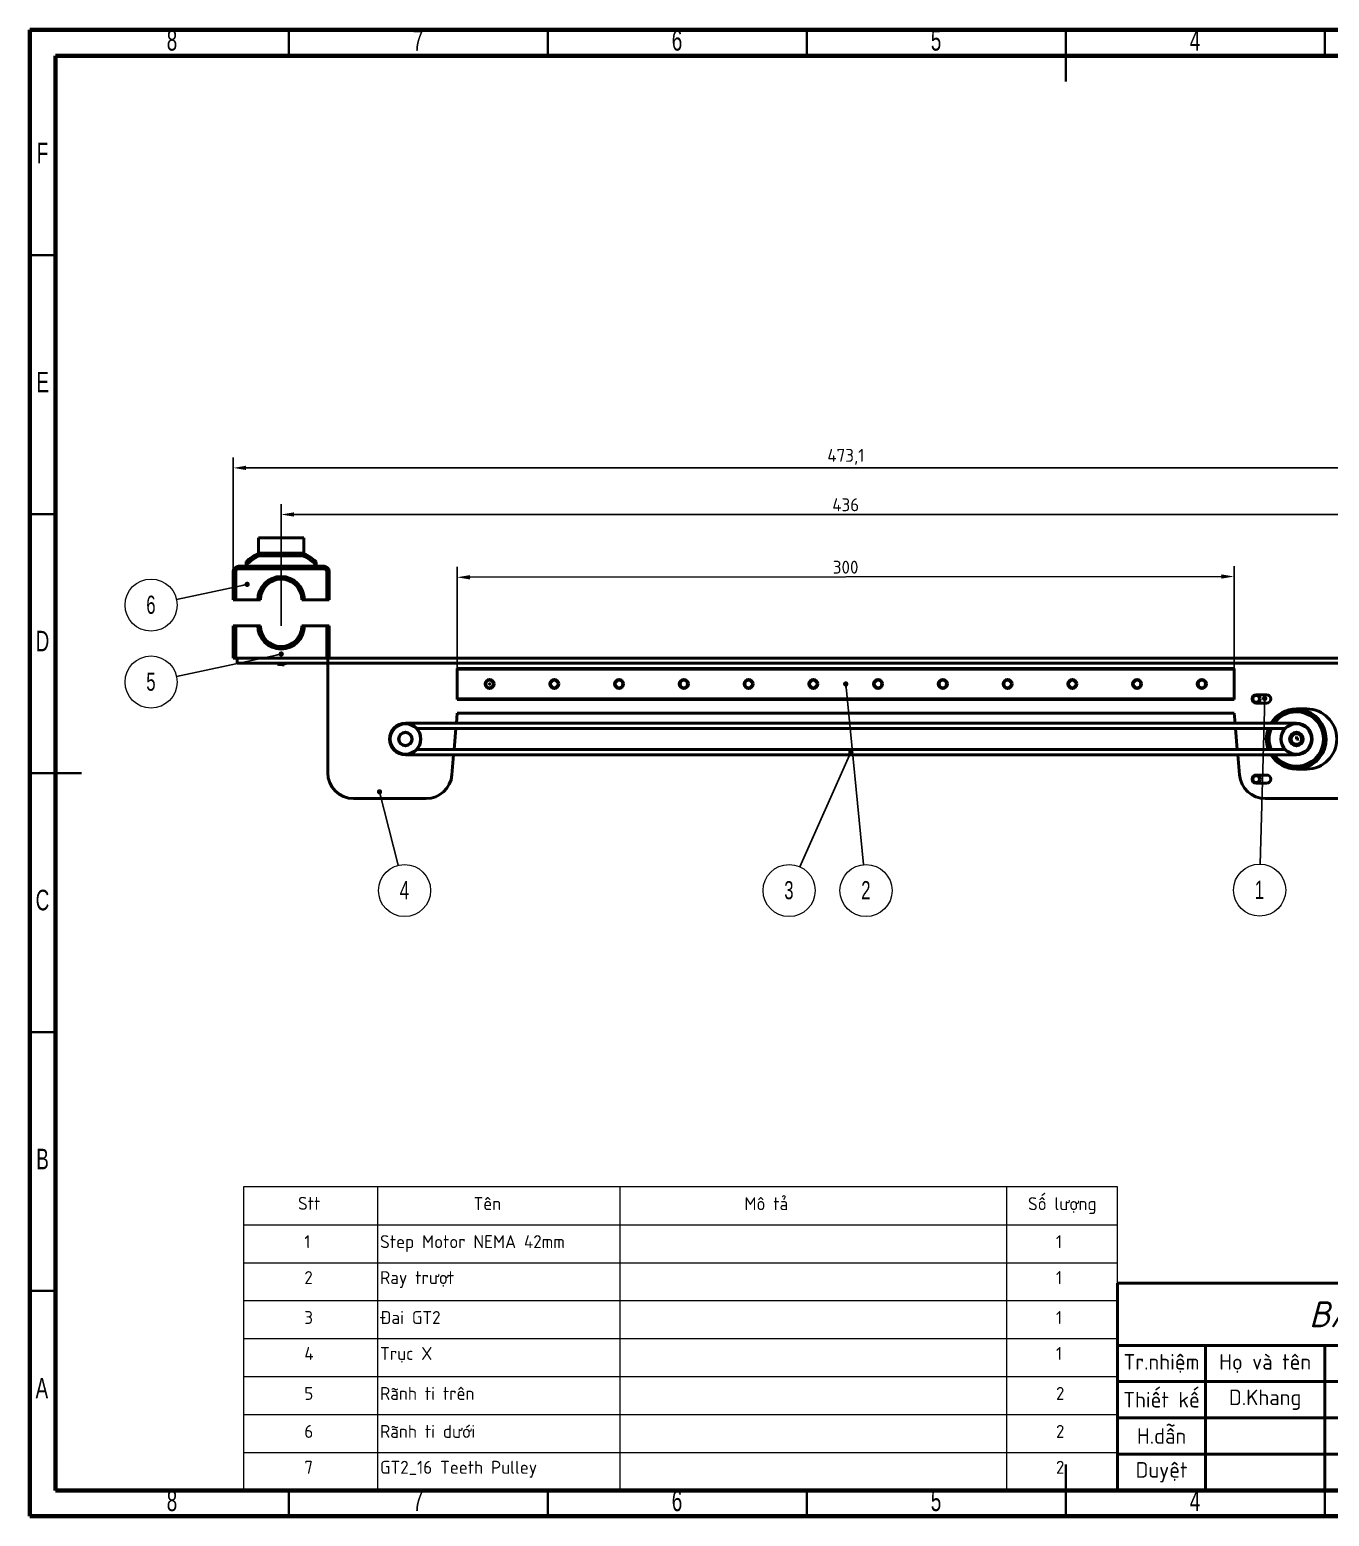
# Model space of a CAD drawing. Header units: millimetres. Extents: x -1615 to 4166, y 5 to 3174.
# Drawn here: x 15 to 265.9, y 1118.2 to 1405.2 of the extents above; entities that cross this region are included whole.
import ezdxf

# ---------------------------------------------------------------- set-up
doc = ezdxf.new("R2010")
doc.units = ezdxf.units.MM
doc.header["$LTSCALE"] = 0.25
doc.header["$PDSIZE"] = -1
doc.layers.get('0').update_dxf_attribs({"lineweight": 50})
for name, color, linetype, lineweight in [('kich thuoc', 1, 'Continuous', 25), ('Net dam', 7, 'Continuous', 50), ('van ban', 7, 'Continuous', 25)]:
    doc.layers.add(name, color=color, linetype=linetype, lineweight=lineweight)
doc.styles.add('SLDTEXTSTYLE0', font='TXT', dxfattribs={"width": 0.686449})
doc.styles.get("Standard").update_dxf_attribs({"font": ''})
doc.styles.add('tieng viet', font='')
doc.styles.get('Standard').set_extended_font_data('TCVN 7284')
doc.styles.get('tieng viet').set_extended_font_data('TCVN 7284')
doc.dimstyles.new('Ratio 2', dxfattribs={"dimtxt": 2.5, "dimasz": 2.5, "dimexe": 2, "dimexo": 0, "dimtad": 1, "dimtoh": 1, "dimdec": 1, "dimlfac": 2, "dimzin": 9, "dimtxsty": 'Standard', "dimcen": 2.5, "dimazin": 2, "dimtfac": 1, "dimtdec": 1, "dimtmove": 0, "dimatfit": 3, "dimfxl": 1, "dimtzin": 1, "dimarcsym": 0})
doc.dimstyles.new('SLDDIMSTYLE0', dxfattribs={"dimtxt": 0.18, "dimasz": 1.016, "dimexe": 0, "dimexo": 0.0625, "dimgap": 0, "dimtad": 0, "dimtih": 1, "dimtoh": 1, "dimdec": 0, "dimrnd": 1e-09, "dimzin": 0, "dimdsep": 46, "dimtxsty": 'Standard', "dimblk1": 'DOT', "dimblk2": 'DOT', "dimsah": 1, "dimcen": 0.09, "dimadec": 0, "dimazin": 0, "dimtfac": 1.016, "dimtdec": 0, "dimtofl": 0, "dimtmove": 0, "dimatfit": 3, "dimldrblk": 'DOT', "dimfxl": 1, "dimfrac": 2, "dimtolj": 1, "dimtzin": 0, "dimarcsym": 0})

# ---------------------------------------------------------------- blocks, each defined once
blk = doc.blocks.new('SW_TABLEANNOTATION_0')
at = {"color": 0, "linetype": 'Continuous', "lineweight": 0}
for p, q in [((0, 0), (0, -58.62)), ((168.76, 0), (0, 0)), ((25.88, 0), (25.88, -7.33)), ((72.7, 0), (72.7, -7.33)), ((147.33, 0), (147.33, -7.33)), ((168.76, -58.62), (168.76, 0)), ((0, -7.33), (168.76, -7.33)), ((25.88, -7.33), (25.88, -58.62)), ((72.7, -7.33), (72.7, -58.62)), ((147.33, -7.33), (147.33, -58.62)), ((0, -14.65), (168.76, -14.65)), ((0, -21.98), (168.76, -21.98)), ((0, -29.31), (168.76, -29.31)), ((0, -36.63), (168.76, -36.63)), ((0, -43.96), (168.76, -43.96)), ((0, -51.29), (168.76, -51.29)), ((0, -58.62), (168.76, -58.62))]:
    blk.add_line(p, q, dxfattribs=at)
at = {"color": 0, "linetype": 'Continuous', "lineweight": 0, "insert": (10.54, -1.94), "char_height": 2.5, "width": 16.1925, "attachment_point": 1, "style": 'tieng viet'}
blk.add_mtext('Stt', dxfattribs=at)
at = {"color": 0, "linetype": 'Continuous', "lineweight": 0, "char_height": 2.5, "attachment_point": 1, "style": 'tieng viet'}
for s, insert in [('Tên', (44.44, -1.99)), ('Mô tả', (96.73, -2.01)), ('Số lượng', (151.46, -2.01)), ('1', (11.77, -9.34)), ('Step Motor NEMA 42mm', (26.38, -9.34)), ('1', (156.87, -9.34)), ('2', (11.77, -16.28)), ('Ray trượt', (26.38, -16.28)), ('1', (156.87, -16.28)), ('3', (11.77, -23.99)), ('Đai GT2 ', (26.38, -23.99)), ('1', (156.87, -23.99)), ('4', (11.77, -30.93)), ('Trục X', (26.38, -30.93)), ('1', (156.87, -30.93)), ('5', (11.77, -38.65)), ('Rãnh ti trên ', (26.38, -38.65)), ('2', (156.87, -38.65)), ('Rãnh ti dưới', (26.38, -45.98)), ('6', (11.77, -45.98)), ('2', (156.87, -45.98)), ('7', (11.77, -52.91)), ('GT2_16 Teeth Pulley', (26.38, -52.91)), ('2', (156.87, -52.91))]:
    blk.add_mtext(s, dxfattribs=dict(at, insert=insert))
blk = doc.blocks.new('SW_NOTE_3')
at = {"color": 0, "linetype": 'Continuous', "lineweight": 0}
blk.add_circle((0.49, -5.01), 5.03, dxfattribs=at)
at = {"color": 0, "linetype": 'Continuous', "lineweight": 0, "insert": (0.46, -3.18), "char_height": 3.5, "attachment_point": 2, "style": 'SLDTEXTSTYLE0'}
blk.add_mtext('2', dxfattribs=at)
blk = doc.blocks.new('_DOT')
at = {"color": 0, "linetype": 'ByBlock', "lineweight": -2}
blk.add_line((-0.5, 0), (-1, 0), dxfattribs=at)
at = {"color": 0, "linetype": 'ByBlock', "const_width": 0.5}
blk.add_lwpolyline([(-0.25, 0, 1), (0.25, 0, 1)], format="xyb", close=True, dxfattribs=at)
blk = doc.blocks.new('SW_NOTE_4')
at = {"color": 0, "linetype": 'Continuous', "lineweight": 0}
blk.add_circle((-2.05, -4.59), 5.03, dxfattribs=at)
at = {"color": 0, "linetype": 'Continuous', "lineweight": 0, "insert": (-2.09, -2.77), "char_height": 3.5, "attachment_point": 2, "style": 'SLDTEXTSTYLE0'}
blk.add_mtext('3', dxfattribs=at)
blk = doc.blocks.new('SW_NOTE_5')
at = {"color": 0, "linetype": 'Continuous', "lineweight": 0}
blk.add_circle((1.24, -4.88), 5.03, dxfattribs=at)
at = {"color": 0, "linetype": 'Continuous', "lineweight": 0, "insert": (1.2, -3.05), "char_height": 3.5, "attachment_point": 2, "style": 'SLDTEXTSTYLE0'}
blk.add_mtext('4', dxfattribs=at)
blk = doc.blocks.new('SW_NOTE_6')
at = {"color": 0, "linetype": 'Continuous', "lineweight": 0}
blk.add_circle((-4.92, -1.06), 5.03, dxfattribs=at)
at = {"color": 0, "linetype": 'Continuous', "lineweight": 0, "insert": (-4.95, 0.77), "char_height": 3.5, "attachment_point": 2, "style": 'SLDTEXTSTYLE0'}
blk.add_mtext('5', dxfattribs=at)
blk = doc.blocks.new('SW_NOTE_7')
at = {"color": 0, "linetype": 'Continuous', "lineweight": 0}
blk.add_circle((-4.92, -1.06), 5.03, dxfattribs=at)
at = {"color": 0, "linetype": 'Continuous', "lineweight": 0, "insert": (-4.95, 0.76), "char_height": 3.5, "attachment_point": 2, "style": 'SLDTEXTSTYLE0'}
blk.add_mtext('6', dxfattribs=at)
blk = doc.blocks.new('SW_NOTE_2')
at = {"color": 0, "linetype": 'Continuous', "lineweight": 0}
blk.add_circle((-0.13, -5.03), 5.03, dxfattribs=at)
at = {"color": 0, "linetype": 'Continuous', "lineweight": 0, "insert": (-0.17, -3.21), "char_height": 3.5, "attachment_point": 2, "style": 'SLDTEXTSTYLE0'}
blk.add_mtext('1', dxfattribs=at)
blk = doc.blocks.new('*D1151')
at = {"layer": 'Defpoints', "color": 0, "transparency": 16777216}
for p in [(54.28, 1320.59), (54.28, 1300.59), (290.82, 1300.59)]:
    blk.add_point(p, dxfattribs=at)
at = {"layer": 'kich thuoc', "color": 0, "lineweight": -2, "transparency": 16777216}
for p, q in [((54.28, 1300.59), (54.28, 1322.59)), ((288.32, 1320.59), (56.78, 1320.59)), ((290.82, 1300.59), (290.82, 1322.59))]:
    blk.add_line(p, q, dxfattribs=at)
at = {"layer": 'kich thuoc', "color": 0, "transparency": 16777216}
for points in [[(56.78, 1321.01), (56.78, 1320.18), (54.28, 1320.59)], [(288.32, 1321.01), (288.32, 1320.18), (290.82, 1320.59)]]:
    blk.add_solid(points, dxfattribs=at)
at = {"layer": 'kich thuoc', "color": 0, "transparency": 16777216, "insert": (172.55, 1322.72), "char_height": 2.5, "attachment_point": 5}
blk.add_mtext('473,1', dxfattribs=at)
blk = doc.blocks.new('*D1153')
at = {"layer": 'Defpoints', "color": 0, "transparency": 16777216}
for p in [(281.53, 1311.59), (63.53, 1290.12), (281.53, 1290.12)]:
    blk.add_point(p, dxfattribs=at)
at = {"layer": 'kich thuoc', "color": 0, "lineweight": -2, "transparency": 16777216}
for p, q in [((63.53, 1290.12), (63.53, 1313.59)), ((281.53, 1290.12), (281.53, 1313.59)), ((66.03, 1311.59), (279.03, 1311.59))]:
    blk.add_line(p, q, dxfattribs=at)
at = {"layer": 'kich thuoc', "color": 0, "transparency": 16777216}
for points in [[(66.03, 1312.01), (66.03, 1311.18), (63.53, 1311.59)], [(279.03, 1312.01), (279.03, 1311.18), (281.53, 1311.59)]]:
    blk.add_solid(points, dxfattribs=at)
at = {"layer": 'kich thuoc', "color": 0, "transparency": 16777216, "insert": (172.53, 1313.47), "char_height": 2.5, "attachment_point": 5}
blk.add_mtext('436', dxfattribs=at)
blk = doc.blocks.new('*D1154')
at = {"layer": 'Defpoints', "color": 0, "transparency": 16777216}
for p in [(247.51, 1299.62), (97.53, 1281.72), (247.53, 1281.87)]:
    blk.add_point(p, dxfattribs=at)
at = {"layer": 'kich thuoc', "color": 0, "lineweight": -2, "transparency": 16777216}
for p, q in [((97.53, 1281.72), (97.51, 1301.47)), ((247.53, 1281.87), (247.51, 1301.62)), ((100.01, 1299.47), (245.01, 1299.61))]:
    blk.add_line(p, q, dxfattribs=at)
at = {"layer": 'kich thuoc', "color": 0, "transparency": 16777216}
for points in [[(100.01, 1299.89), (100.01, 1299.05), (97.51, 1299.47)], [(245.01, 1300.03), (245.01, 1299.2), (247.51, 1299.62)]]:
    blk.add_solid(points, dxfattribs=at)
at = {"layer": 'kich thuoc', "color": 0, "transparency": 16777216, "insert": (172.51, 1301.42), "char_height": 2.5, "attachment_point": 5, "rotation": 0.0573}
blk.add_mtext('300', dxfattribs=at)

msp = doc.modelspace()

# ---------------------------------------------------------------- linework, layer by layer
at = {"color": 7, "linetype": 'Continuous', "lineweight": 70}
for p, q in [((15, 1118.166), (15, 1405.166)), ((15, 1405.166), (415, 1405.166)), ((20, 1123.166), (20, 1400.166)), ((20, 1400.166), (410, 1400.166)), ((410, 1123.166), (20, 1123.166)), ((415, 1118.166), (15, 1118.166))]:
    msp.add_line(p, q, dxfattribs=at)
at = {"color": 7, "linetype": 'Continuous', "lineweight": 35}
for p, q in [((65, 1400.166), (65, 1405.166)), ((115, 1400.166), (115, 1405.166)), ((165, 1400.166), (165, 1405.166)), ((215, 1405.166), (215, 1395.166)), ((215, 1400.166), (215, 1405.166)), ((265, 1400.166), (265, 1405.166)), ((20, 1361.666), (15, 1361.666)), ((20, 1311.666), (15, 1311.666)), ((15, 1261.666), (25, 1261.666)), ((20, 1261.666), (15, 1261.666)), ((20, 1211.666), (15, 1211.666)), ((20, 1161.666), (15, 1161.666)), ((215, 1118.166), (215, 1128.166)), ((65, 1123.166), (65, 1118.166)), ((115, 1123.166), (115, 1118.166)), ((165, 1123.166), (165, 1118.166)), ((215, 1123.166), (215, 1118.166)), ((265, 1123.166), (265, 1118.166))]:
    msp.add_line(p, q, dxfattribs=at)
at = {"layer": 'Net dam'}
for p, q in [((59.141, 1307.104), (59.141, 1304.104)), ((59.141, 1307.104), (67.91, 1307.104)), ((67.91, 1307.104), (67.91, 1304.104)), ((59.141, 1304.104), (67.91, 1304.104)), ((67.793, 1303.604), (59.258, 1303.604)), ((54.275, 1300.592), (54.775, 1300.592)), ((54.275, 1295.116), (54.275, 1300.592)), ((54.775, 1300.592), (54.775, 1295.116)), ((55.275, 1301.592), (71.823, 1301.592)), ((55.275, 1301.592), (55.275, 1301.092)), ((71.823, 1301.092), (55.275, 1301.092)), ((56.775, 1301.801), (56.775, 1301.592)), ((70.323, 1301.592), (70.323, 1301.752)), ((71.823, 1301.592), (71.823, 1301.092)), ((72.323, 1300.592), (72.823, 1300.592)), ((72.323, 1295.116), (72.323, 1300.592)), ((72.823, 1300.592), (72.823, 1295.116)), ((54.275, 1295.116), (54.775, 1295.116)), ((54.775, 1295.116), (59.025, 1295.116)), ((59.025, 1295.116), (59.525, 1295.116)), ((67.525, 1295.116), (68.025, 1295.116)), ((68.025, 1295.116), (72.323, 1295.116)), ((72.323, 1295.116), (72.823, 1295.116)), ((54.275, 1283.866), (54.275, 1290.116)), ((54.275, 1290.116), (54.775, 1290.116)), ((54.775, 1290.116), (54.775, 1283.866)), ((54.775, 1290.116), (59.025, 1290.116)), ((59.025, 1290.116), (59.525, 1290.116)), ((67.525, 1290.116), (68.025, 1290.116)), ((68.025, 1290.116), (72.323, 1290.116)), ((72.323, 1283.866), (72.323, 1290.116)), ((72.323, 1290.116), (72.823, 1290.116)), ((72.823, 1290.116), (72.823, 1283.866)), ((54.775, 1283.866), (54.275, 1283.866)), ((54.775, 1283.866), (72.323, 1283.866)), ((55.025, 1282.866), (55.025, 1283.866)), ((72.525, 1283.866), (55.025, 1283.866)), ((72.823, 1283.866), (72.525, 1283.866)), ((72.525, 1282.866), (72.525, 1283.866)), ((72.823, 1283.866), (272.275, 1283.866)), ((72.525, 1282.866), (55.025, 1282.866)), ((62.95, 1282.866), (62.95, 1282.673)), ((63.91, 1282.77), (64.051, 1282.757)), ((64.051, 1282.757), (64.051, 1282.669)), ((64.6, 1282.848), (64.6, 1282.866)), ((72.525, 1282.866), (272.525, 1282.866)), ((72.525, 1261.743), (72.525, 1282.866)), ((97.525, 1281.716), (97.525, 1281.866)), ((97.525, 1281.866), (247.525, 1281.866)), ((97.525, 1276.016), (97.525, 1281.716)), ((247.525, 1281.716), (97.525, 1281.716)), ((247.525, 1281.866), (247.525, 1281.716)), ((247.525, 1281.716), (247.525, 1276.016)), ((97.525, 1276.016), (247.525, 1276.016)), ((97.525, 1275.866), (97.525, 1276.016)), ((247.525, 1275.866), (97.525, 1275.866)), ((247.525, 1276.016), (247.525, 1275.866)), ((251.775, 1276.793), (253.775, 1276.793)), ((251.775, 1275.193), (253.775, 1275.193)), ((97.359, 1271.289), (97.525, 1273.243)), ((97.525, 1273.243), (247.525, 1273.243)), ((247.692, 1271.289), (247.525, 1273.243)), ((261.525, 1274.043), (259.525, 1274.043)), ((87.525, 1271.289), (259.525, 1271.289)), ((87.525, 1271.289), (87.525, 1271.243)), ((89.719, 1270.289), (257.331, 1270.289)), ((96.924, 1266.197), (97.273, 1270.289)), ((248.127, 1266.197), (247.778, 1270.289)), ((259.525, 1271.289), (259.525, 1271.243)), ((259.525, 1268.243), (259.525, 1268.743)), ((262.002, 1269.936), (262.002, 1269.936)), ((257.331, 1266.197), (89.719, 1266.197)), ((259.525, 1268.243), (260.025, 1268.243)), ((87.525, 1265.197), (87.525, 1265.243)), ((259.525, 1265.197), (87.525, 1265.197)), ((89.2, 1265.754), (89.2, 1265.754)), ((96.507, 1261.317), (96.838, 1265.197)), ((248.544, 1261.317), (248.212, 1265.197)), ((259.525, 1265.197), (259.525, 1265.243)), ((251.775, 1261.293), (253.775, 1261.293)), ((261.525, 1262.443), (259.525, 1262.443)), ((251.775, 1259.693), (253.775, 1259.693)), ((77.525, 1256.743), (91.525, 1256.743)), ((267.525, 1256.743), (253.525, 1256.743)), ((225, 1123.166), (225, 1163.166)), ((225, 1163.166), (410, 1163.166)), ((225, 1151.166), (410, 1151.166)), ((242, 1123.166), (242, 1151.166)), ((265, 1123.166), (265, 1151.166)), ((225, 1144.166), (290, 1144.166)), ((225, 1137.166), (290, 1137.166)), ((225, 1130.166), (350, 1130.166)), ((410, 1123.166), (225, 1123.166))]:
    msp.add_line(p, q, dxfattribs=at)
at = {"layer": 'Net dam', "flags": 128}
for points in [[(64.051, 1282.669), (64.074, 1282.639), (64.097, 1282.608), (64.133, 1282.56)], [(64.133, 1282.56), (64.133, 1282.636), (64.133, 1282.713), (64.133, 1282.79), (64.133, 1282.866)], [(88.775, 1268.243), (88.691, 1268.694), (88.674, 1268.735)]]:
    msp.add_lwpolyline(points, dxfattribs=at)
at = {"layer": 'Net dam'}
for centre, radius in [((103.775, 1278.866), 0.875), ((103.775, 1278.866), 0.725), ((116.275, 1278.866), 0.875), ((116.275, 1278.866), 0.725), ((128.775, 1278.866), 0.875), ((128.775, 1278.866), 0.725), ((141.275, 1278.866), 0.875), ((141.275, 1278.866), 0.725), ((153.775, 1278.866), 0.875), ((153.775, 1278.866), 0.725), ((166.275, 1278.866), 0.875), ((166.275, 1278.866), 0.725), ((178.775, 1278.866), 0.875), ((178.775, 1278.866), 0.725), ((191.275, 1278.866), 0.875), ((191.275, 1278.866), 0.725), ((203.775, 1278.866), 0.875), ((203.775, 1278.866), 0.725), ((216.275, 1278.866), 0.875), ((216.275, 1278.866), 0.725), ((228.775, 1278.866), 0.875), ((228.775, 1278.866), 0.725), ((241.275, 1278.866), 0.875), ((241.275, 1278.866), 0.725), ((251.775, 1275.993), 0.775), ((251.775, 1275.993), 0.625), ((87.525, 1268.243), 3), ((87.525, 1268.243), 2.925), ((87.525, 1268.243), 1.325), ((87.525, 1268.243), 1.25), ((259.525, 1268.243), 3), ((259.525, 1268.243), 2.925), ((259.525, 1268.243), 1.325), ((259.525, 1268.243), 1.25), ((259.525, 1268.243), 1), ((251.775, 1260.493), 0.775), ((251.775, 1260.493), 0.625)]:
    msp.add_circle(centre, radius, dxfattribs=at)
for centre, radius, start, end in [((63.525, 1295.116), 10, 116.00586, 132.45415), ((63.525, 1295.116), 9.5, 116.69377, 135.27775), ((63.525, 1295.116), 9.5, 44.30951, 63.30623), ((63.525, 1295.116), 10, 47.17214, 63.99414), ((55.275, 1300.592), 1, 90, 180), ((55.275, 1300.592), 0.5, 90, 180), ((71.823, 1300.592), 1, 0, 90), ((71.823, 1300.592), 0.5, 0, 90), ((63.525, 1295.116), 4.5, 0, 180), ((63.525, 1295.116), 4, 0, 180), ((63.525, 1290.116), 4.5, 180, 0), ((63.525, 1290.116), 4, 180, 0), ((251.775, 1275.993), 0.8, 90, 270), ((253.775, 1275.993), 0.8, 270, 90), ((259.525, 1268.243), 5.8, 90, 148.32015), ((259.525, 1268.243), 5.75, 90, 148.01217), ((259.525, 1268.243), 5.75, 211.98783, 90), ((259.525, 1268.243), 5.5, 213.62935, 90), ((259.525, 1268.243), 5.5, 90, 146.37065), ((259.525, 1268.243), 5.25, 90, 144.53606), ((259.525, 1268.243), 5.25, 215.46394, 90), ((261.525, 1268.243), 5.8, 270, 90), ((87.525, 1268.243), 3.046, 90, 270), ((259.525, 1268.243), 5.8, 159.34386, 200.65614), ((259.525, 1268.243), 5.75, 159.15592, 200.84408), ((259.525, 1268.243), 5.5, 158.16098, 201.83902), ((259.525, 1268.243), 5.25, 157.06328, 202.93672), ((259.525, 1268.243), 3.046, 270, 90), ((259.525, 1268.243), 5.8, 211.67985, 270), ((77.525, 1261.743), 5, 180, 270), ((91.525, 1261.743), 5, 270, 355.12021), ((253.525, 1261.743), 5, 184.87979, 270), ((251.775, 1260.493), 0.8, 90, 270), ((253.775, 1260.493), 0.8, 270, 90)]:
    msp.add_arc(centre, radius, start, end, dxfattribs=at)
for points, knots in [([(59.141, 1304.104), (59.142, 1304.098), (59.144, 1304.088), (59.164, 1304.005), (59.192, 1303.883), (59.225, 1303.743), (59.248, 1303.646), (59.257, 1303.605), (59.258, 1303.604)], [0, 0, 0, 0, 0.2077252, 0.4153674, 0.6253233, 0.8404165, 0.99405, 1, 1, 1, 1]), ([(67.91, 1304.104), (67.909, 1304.098), (67.906, 1304.088), (67.887, 1304.005), (67.859, 1303.883), (67.826, 1303.743), (67.803, 1303.646), (67.793, 1303.605), (67.793, 1303.604)], [0, 0, 0, 0, 0.2077254, 0.4153664, 0.6253236, 0.8404166, 0.99405, 1, 1, 1, 1]), ([(56.775, 1301.801), (56.775, 1301.908), (56.775, 1302.089), (56.775, 1302.302), (56.775, 1302.425), (56.775, 1302.486), (56.775, 1302.492), (56.775, 1302.494)], [0, 0, 0, 0, 0.3396196, 0.5724931, 0.7515461, 0.8975233, 1, 1, 1, 1]), ([(70.323, 1302.45), (70.323, 1302.445), (70.323, 1302.435), (70.323, 1302.354), (70.323, 1302.208), (70.323, 1301.996), (70.323, 1301.832), (70.323, 1301.752)], [0, 0, 0, 0, 0.1434516, 0.2863302, 0.4813678, 0.747048, 1, 1, 1, 1]), ([(64.575, 1282.854), (64.586, 1282.849), (64.615, 1282.837), (64.476, 1282.813), (64.196, 1282.789), (63.825, 1282.764), (63.444, 1282.737), (63.136, 1282.714), (62.961, 1282.69), (62.968, 1282.677), (62.97, 1282.673)], [0, 0, 0, 0, 0.078238, 0.2200877, 0.3594553, 0.4992123, 0.6408419, 0.7785115, 0.9211332, 1, 1, 1, 1]), ([(62.965, 1282.662), (62.989, 1282.654), (63.042, 1282.645), (63.159, 1282.631), (63.203, 1282.627), (63.299, 1282.619), (63.349, 1282.615), (63.512, 1282.604), (63.639, 1282.595), (63.895, 1282.577), (64.024, 1282.567), (64.133, 1282.56)], [0, 0, 0, 0, 0.25, 0.25, 0.375, 0.375, 0.5, 0.5, 0.75, 0.75, 1, 1, 1, 1]), ([(63.381, 1282.731), (63.384, 1282.731), (63.445, 1282.722), (63.65, 1282.707), (63.885, 1282.684), (64.013, 1282.673), (64.051, 1282.669)], [0, 0, 0, 0, 0.01508665, 0.41395372, 0.82759141, 1, 1, 1, 1]), ([(262.063, 1269.842), (262.062, 1269.844), (262.035, 1269.89), (262.01, 1269.924), (262.004, 1269.933), (262.002, 1269.936)], [0, 0, 0, 0, 0.0230862, 0.6206214, 1, 1, 1, 1]), ([(262.45, 1268.911), (262.449, 1268.915), (262.446, 1268.925), (262.436, 1268.978), (262.418, 1269.037), (262.415, 1269.048)], [0, 0, 0, 0, 0.372265, 0.8805045, 1, 1, 1, 1]), ([(258.305, 1267.972), (258.366, 1268.107), (258.463, 1268.321), (258.573, 1268.565), (258.615, 1268.656)], [0, 0, 0, 0, 0.6260816, 1, 1, 1, 1]), ([(88.172, 1265.313), (88.176, 1265.314), (88.186, 1265.317), (88.238, 1265.327), (88.298, 1265.344), (88.309, 1265.348)], [0, 0, 0, 0, 0.3722631, 0.8804967, 1, 1, 1, 1]), ([(89.106, 1265.693), (89.107, 1265.694), (89.154, 1265.721), (89.188, 1265.746), (89.197, 1265.752), (89.2, 1265.754)], [0, 0, 0, 0, 0.023079, 0.6206205, 1, 1, 1, 1])]:
    msp.add_open_spline(points, degree=3, knots=knots, dxfattribs=at)
msp.add_point((103.775, 1278.866), dxfattribs=at)

# ---------------------------------------------------------------- block references
at = {"color": 7, "linetype": 'Continuous', "lineweight": 0}
msp.add_blockref('SW_TABLEANNOTATION_0', (56.244, 1181.781), dxfattribs=at)
at = {"layer": 'Net dam'}
for name, p in [('SW_NOTE_7', (43.345, 1295.162)), ('SW_NOTE_6', (43.346, 1280.308)), ('SW_NOTE_5', (86.123, 1243.858)), ('SW_NOTE_4', (163.65, 1243.575)), ('SW_NOTE_3', (175.955, 1243.988)), ('SW_NOTE_2', (252.564, 1244.093))]:
    msp.add_blockref(name, p, dxfattribs=at)

# ---------------------------------------------------------------- texts
at = {"color": 7, "linetype": 'Continuous', "lineweight": 0, "char_height": 3.969, "attachment_point": 2, "style": 'SLDTEXTSTYLE0'}
for s, insert in [('8', (42.46, 1405.134)), ('7', (89.96, 1405.134)), ('6', (139.96, 1405.134)), ('5', (189.96, 1405.134)), ('4', (239.96, 1405.134)), ('F', (17.458, 1383.384)), ('E', (17.508, 1339.134)), ('D', (17.453, 1289.134)), ('C', (17.459, 1239.134)), ('B', (17.471, 1189.134)), ('A', (17.34, 1144.884)), ('8', (42.46, 1123.134)), ('7', (89.96, 1123.134)), ('6', (139.96, 1123.134)), ('5', (189.96, 1123.134)), ('4', (239.96, 1123.134))]:
    msp.add_mtext(s, dxfattribs=dict(at, insert=insert))
at = {"layer": 'van ban', "attachment_point": 5, "style": 'tieng viet'}
for s, width, insert, char_height in [('{\\fTCVN 7284|b0|i1|c0|p34;BẢN VẼ LẮP ĐỒ ÁN CHUYÊN NGÀNH}', 185, (317.5, 1157.166), 5), ('Tr.nhiệm', 17, (233.5, 1147.666), 3), ('Họ và tên', 23, (253.5, 1147.666), 3), ('Thiết kế', 17, (233.5, 1140.666), 3), ('D.Khang', 23, (253.5, 1140.666), 3), ('H.dẫn', 17, (233.5, 1133.666), 3), ('Duyệt', 17, (233.5, 1126.666), 3)]:
    msp.add_mtext_dynamic_manual_height_columns(s, width=width, gutter_width=12.5, heights=[0], dxfattribs=dict(at, insert=insert, char_height=char_height))

# ---------------------------------------------------------------- dimensions: what is measured, and where the dimension line sits
at = {"layer": 'kich thuoc'}
for base, p1, p2, picture, middle in [((54.275, 1320.592), (290.823, 1300.592), (54.275, 1300.592), '*D1151', (172.549, 1322.717)), ((281.525, 1311.592), (63.525, 1290.116), (281.525, 1290.116), '*D1153', (172.525, 1313.467))]:
    dim = msp.add_linear_dim(base=base, p1=p1, p2=p2, dimstyle='Ratio 2', dxfattribs=at)
    dim.commit()
    dim.dimension.update_dxf_attribs({"geometry": picture, "text_midpoint": middle})
dim = msp.add_aligned_dim(p1=(97.525, 1281.716), p2=(247.525, 1281.866), distance=17.75, dimstyle='Ratio 2', dxfattribs=at)
dim.commit()
dim.dimension.update_dxf_attribs({"geometry": '*D1154', "text_midpoint": (172.506, 1301.417)})

# ---------------------------------------------------------------- leaders
at = {"layer": 'Net dam'}
for points in [[(56.969, 1298.104), (43.345, 1295.162)], [(63.549, 1284.648), (43.346, 1280.308)], [(172.525, 1278.866), (175.955, 1243.988)], [(253.406, 1276.076), (252.564, 1244.093)], [(173.525, 1265.697), (163.65, 1243.575)], [(82.525, 1258.049), (86.123, 1243.858)]]:
    msp.add_leader(points, dimstyle='SLDDIMSTYLE0', dxfattribs=at)

doc.saveas('drawing.dxf')
